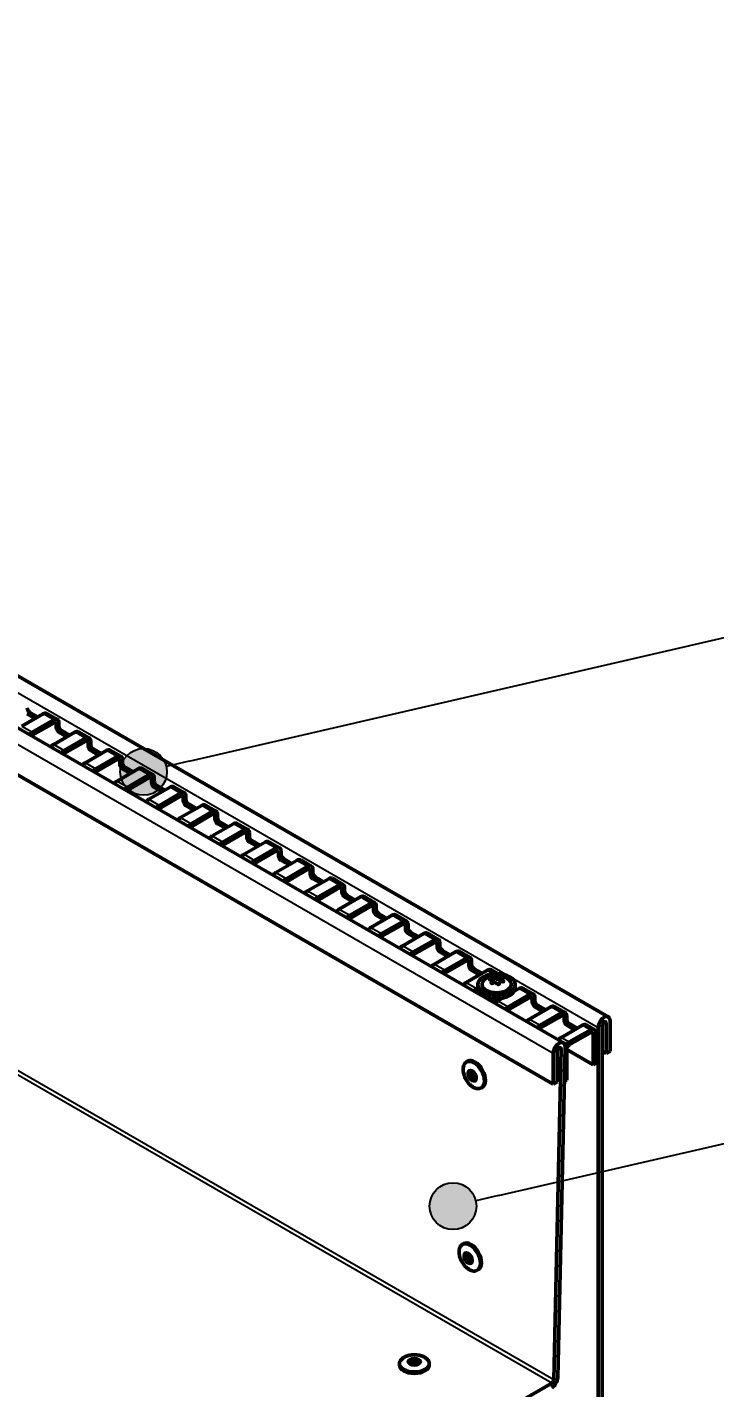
# Model space of a CAD drawing. Header units: millimetres. Extents: x 0 to 2181, y -65 to 1050.
# Drawn here: x 366.9 to 458.8, y 123.6 to 305.6 of the extents above; entities that cross this region are included whole.
import ezdxf

# ---------------------------------------------------------------- set-up
doc = ezdxf.new("R2010")
doc.units = ezdxf.units.MM
doc.header["$LTSCALE"] = 2.5
for name, color, linetype, lineweight in [('Sichtbar (ISO)', 7, 'Continuous', 50), ('Sichtbar schmal (ISO)', 7, 'Continuous', 25), ('Symbol (ISO)', 7, 'Continuous', 25)]:
    doc.layers.add(name, color=color, linetype=linetype, lineweight=lineweight)
doc.styles.add('Notiztext (DIN)', font='isocpeur.ttf')

# ---------------------------------------------------------------- blocks, each defined once
blk = doc.blocks.new('Führungslinientext1')
at = {"layer": 'Symbol (ISO)'}
h = blk.add_hatch(color=256, dxfattribs=at)
edge = h.paths.add_edge_path(flags=0)
edge.add_arc((169.523, 59.147), 1.25, 0, 360)
for p, q in [((171.958, 59.711), (211.91, 68.962)), ((211.91, 68.962), (214.41, 68.962)), ((214.41, 68.962), (264.121, 68.962)), ((171.958, 59.711), (170.741, 59.429))]:
    blk.add_line(p, q, dxfattribs=at)
blk.add_circle((169.523, 59.147), 1.25, dxfattribs=at)
at = {"layer": 'Symbol (ISO)', "char_height": 3.5, "attachment_point": 7, "style": 'Notiztext (DIN)'}
for s, insert in [('Z-100 S Schlitzaufsatz', (214.712, 76.482)), ('Art.-Nr. 02504511', (214.712, 70.25))]:
    blk.add_mtext(s, dxfattribs=dict(at, insert=insert))
blk = doc.blocks.new('Führungslinientext3')
at = {"layer": 'Symbol (ISO)'}
h = blk.add_hatch(color=256, dxfattribs=at)
edge = h.paths.add_edge_path(flags=0)
edge.add_arc((152.976, 82.386), 1.25, 0, 360)
for q in [(195.363, 92.202), (154.194, 82.668)]:
    blk.add_line((155.411, 82.95), q, dxfattribs=at)
blk.add_circle((152.976, 82.386), 1.25, dxfattribs=at)

msp = doc.modelspace()

# ---------------------------------------------------------------- linework, layer by layer
at = {"layer": 'Sichtbar (ISO)'}
for p, q in [((444.575, 173.188), (91.375, 377.108)), ((438.564, 169.718), (85.365, 373.638)), ((84.007, 368.122), (437.206, 164.202)), ((369.005, 213.722), (366.176, 212.089)), ((367.944, 213.11), (366.883, 213.722)), ((367.237, 213.926), (368.298, 213.314)), ((370.919, 212.955), (369.505, 213.772)), ((367.591, 211.273), (370.419, 212.906)), ((370.419, 212.497), (367.591, 210.864)), ((373.247, 211.273), (370.419, 209.64)), ((370.773, 211.885), (370.773, 212.293)), ((371.126, 212.497), (371.126, 212.089)), ((372.187, 210.66), (371.126, 211.273)), ((371.48, 211.477), (372.54, 210.864)), ((375.162, 210.506), (373.747, 211.322)), ((371.833, 208.823), (374.662, 210.456)), ((374.662, 210.048), (371.833, 208.415)), ((375.015, 209.435), (375.015, 209.844)), ((375.369, 210.048), (375.369, 209.64)), ((377.49, 208.823), (374.662, 207.19)), ((376.429, 208.211), (375.369, 208.823)), ((375.722, 209.027), (376.783, 208.415)), ((376.076, 206.374), (378.904, 208.007)), ((378.904, 207.598), (376.076, 205.965)), ((379.404, 208.056), (377.99, 208.873)), ((379.611, 207.598), (379.611, 207.19)), ((381.733, 206.374), (378.904, 204.741)), ((379.258, 206.986), (379.258, 207.394)), ((380.672, 205.761), (379.611, 206.374)), ((379.965, 206.578), (381.026, 205.965)), ((383.647, 205.607), (382.233, 206.423)), ((380.319, 203.924), (383.147, 205.557)), ((383.147, 205.149), (380.319, 203.516)), ((385.975, 203.924), (383.147, 202.291)), ((383.501, 204.536), (383.501, 204.945)), ((383.854, 205.149), (383.854, 204.741)), ((384.915, 203.312), (383.854, 203.924)), ((384.208, 204.128), (385.268, 203.516)), ((387.89, 203.157), (386.475, 203.974)), ((384.561, 201.475), (387.39, 203.108)), ((387.39, 202.699), (384.561, 201.066)), ((387.743, 202.087), (387.743, 202.495)), ((388.097, 202.699), (388.097, 202.291)), ((390.218, 201.475), (387.39, 199.842)), ((389.157, 200.862), (388.097, 201.475)), ((388.45, 201.679), (389.511, 201.066)), ((388.804, 199.025), (391.632, 200.658)), ((391.632, 200.25), (388.804, 198.617)), ((392.132, 200.708), (390.718, 201.524)), ((392.339, 200.25), (392.339, 199.842)), ((394.461, 199.025), (391.632, 197.392)), ((391.986, 199.638), (391.986, 200.046)), ((393.4, 198.413), (392.339, 199.025)), ((392.693, 199.229), (393.754, 198.617)), ((396.375, 198.258), (394.961, 199.075)), ((393.046, 196.576), (395.875, 198.209)), ((395.875, 197.8), (393.046, 196.167)), ((398.703, 196.576), (395.875, 194.943)), ((396.228, 197.188), (396.228, 197.596)), ((396.582, 197.8), (396.582, 197.392)), ((397.643, 195.963), (396.582, 196.576)), ((396.936, 196.78), (397.996, 196.167)), ((400.618, 195.809), (399.203, 196.625)), ((397.289, 194.126), (400.118, 195.759)), ((400.118, 195.351), (397.289, 193.718)), ((400.471, 194.739), (400.471, 195.147)), ((400.825, 195.351), (400.825, 194.943)), ((402.946, 194.126), (400.118, 192.493)), ((401.885, 193.514), (400.825, 194.126)), ((401.178, 194.33), (402.239, 193.718)), ((401.532, 191.677), (404.36, 193.31)), ((404.86, 193.359), (403.446, 194.176)), ((404.36, 192.901), (401.532, 191.268)), ((407.189, 191.677), (404.36, 190.044)), ((404.714, 192.289), (404.714, 192.697)), ((405.067, 192.901), (405.067, 192.493)), ((406.128, 191.064), (405.067, 191.677)), ((405.421, 191.881), (406.481, 191.268)), ((409.103, 190.91), (407.689, 191.726)), ((405.774, 189.227), (408.603, 190.86)), ((408.603, 190.452), (405.774, 188.819)), ((408.956, 189.84), (408.956, 190.248)), ((409.31, 190.452), (409.31, 190.044)), ((409.663, 189.431), (410.724, 188.819)), ((411.431, 189.227), (408.603, 187.594)), ((410.371, 188.615), (409.31, 189.227)), ((410.017, 186.778), (412.845, 188.411)), ((412.845, 188.002), (410.017, 186.369)), ((413.345, 188.46), (411.931, 189.277)), ((413.199, 187.39), (413.199, 187.798)), ((413.553, 188.002), (413.553, 187.594)), ((415.674, 186.778), (412.845, 185.145)), ((414.613, 186.165), (413.553, 186.778)), ((413.906, 186.982), (414.967, 186.369)), ((414.26, 184.328), (417.088, 185.961)), ((417.588, 186.011), (416.174, 186.827)), ((417.088, 185.553), (414.26, 183.92)), ((419.917, 184.328), (417.088, 182.695)), ((417.442, 184.941), (417.442, 185.349)), ((417.795, 185.553), (417.795, 185.145)), ((418.856, 183.716), (417.795, 184.328)), ((418.149, 184.532), (419.209, 183.92)), ((421.831, 183.561), (420.417, 184.378)), ((418.502, 181.879), (421.331, 183.512)), ((421.331, 183.103), (418.502, 181.47)), ((421.684, 182.491), (421.684, 182.899)), ((422.038, 183.103), (422.038, 182.695)), ((422.391, 182.083), (423.452, 181.47)), ((424.159, 181.879), (421.331, 180.246)), ((423.098, 181.266), (422.038, 181.879)), ((422.745, 179.429), (425.573, 181.062)), ((425.573, 180.654), (422.745, 179.021)), ((426.073, 181.112), (424.659, 181.928)), ((425.927, 180.042), (425.927, 180.45)), ((426.28, 180.654), (426.28, 180.246)), ((428.402, 179.429), (425.573, 177.796)), ((427.341, 178.817), (426.28, 179.429)), ((426.634, 179.633), (427.695, 179.021)), ((429.78, 178.972), (428.902, 179.479)), ((429.276, 178.271), (429.276, 178.56)), ((426.988, 176.98), (427.139, 177.067)), ((427.224, 176.708), (426.988, 176.571)), ((427.139, 177.531), (427.139, 177.082)), ((428.988, 177.666), (428.988, 177.979)), ((430.002, 177.647), (430.002, 177.652)), ((430.29, 177.983), (430.29, 178.312)), ((432.644, 176.98), (432.001, 176.608)), ((432.139, 177.531), (432.139, 177.082)), ((434.559, 176.213), (433.144, 177.029)), ((428.909, 175.493), (428.909, 175.355)), ((429.086, 175.382), (428.934, 175.477)), ((430.46, 175.718), (429.816, 175.347)), ((431.23, 174.53), (434.059, 176.163)), ((434.059, 175.755), (431.23, 174.122)), ((434.412, 175.143), (434.412, 175.551)), ((434.766, 175.755), (434.766, 175.347)), ((435.119, 174.734), (436.18, 174.122)), ((436.887, 174.53), (434.059, 172.897)), ((435.826, 173.918), (434.766, 174.53)), ((435.473, 172.081), (438.301, 173.714)), ((438.301, 173.305), (435.473, 171.673)), ((438.801, 173.763), (437.387, 174.58)), ((438.655, 172.693), (438.655, 173.101)), ((439.008, 173.305), (439.008, 172.897)), ((441.13, 172.081), (438.301, 170.448)), ((440.069, 171.468), (439.008, 172.081)), ((439.362, 172.285), (440.423, 171.673)), ((442.19, 171.468), (439.362, 169.835)), ((442.69, 171.518), (441.63, 172.13)), ((443.217, 119.499), (443.217, 171.755)), ((443.747, 172.061), (443.747, 119.805)), ((444.278, 168.285), (444.278, 172.367)), ((444.808, 172.673), (444.808, 168.591)), ((442.19, 171.06), (439.362, 169.427)), ((442.544, 166.774), (442.544, 170.856)), ((442.897, 166.978), (442.897, 171.06)), ((437.206, 164.202), (437.206, 168.285)), ((437.276, 124.635), (438.267, 168.889)), ((437.737, 168.591), (437.737, 164.508)), ((438.797, 169.179), (437.807, 124.925)), ((439.008, 168.815), (442.544, 166.774)), ((439.008, 164.732), (439.008, 168.815)), ((443.747, 168.591), (444.278, 168.285)), ((444.808, 168.591), (444.278, 168.285)), ((425.666, 167.195), (425.771, 167.253)), ((442.544, 166.774), (442.897, 166.978)), ((437.737, 164.508), (437.206, 164.202)), ((439.008, 164.732), (438.694, 164.551)), ((427.586, 163.686), (427.691, 163.744)), ((425.12, 142.801), (425.225, 142.859)), ((427.04, 139.292), (427.145, 139.35)), ((416.645, 126.643), (416.645, 126.765)), ((420.645, 126.643), (420.645, 126.765)), ((397.874, 101.587), (437.011, 124.183))]:
    msp.add_line(p, q, dxfattribs=at)
msp.add_arc((429.639, 176.061), 2.65, 56.29464, 123.70536, dxfattribs=at)
for centre, major_axis, ratio, start_param, end_param in [((367.237, 214.334), (-0.25, 0.433), 0.5773503, 0.7853982, 2.3561945), ((369.005, 212.906), (0.5, 0.866), 0.5773503, 0, 0.7853982), ((370.419, 212.089), (0.5, 0.866), 0.5773503, 5.4977871, 7.0685835), ((367.591, 210.456), (0.5, 0.866), 0.5773503, 0.7853982, 1.3623182), ((370.419, 212.089), (0.25, 0.433), 0.5773503, 5.4977871, 7.0685835), ((371.126, 211.681), (0.25, -0.433), 0.5773503, 3.9269908, 5.4977871), ((371.48, 211.885), (-0.25, 0.433), 0.5773503, 0.7853982, 2.3561945), ((373.247, 210.456), (0.5, 0.866), 0.5773503, 0, 0.7853982), ((367.591, 210.456), (-0.25, -0.433), 0.5773503, 3.9269908, 4.2856084), ((370.419, 208.823), (-0.5, -0.866), 0.5773503, 3.9269908, 4.5039109), ((374.662, 209.64), (0.5, 0.866), 0.5773503, 5.4977871, 7.0685835), ((374.662, 209.64), (0.25, 0.433), 0.5773503, 5.4977871, 7.0685835), ((375.369, 209.231), (0.25, -0.433), 0.5773503, 3.9269908, 5.4977871), ((375.722, 209.435), (-0.25, 0.433), 0.5773503, 0.7853982, 2.3561945), ((371.833, 208.007), (0.5, 0.866), 0.5773503, 0.7853982, 1.3623182), ((371.833, 208.007), (-0.25, -0.433), 0.5773503, 3.9269908, 4.2856084), ((377.49, 208.007), (0.5, 0.866), 0.5773503, 0, 0.7853982), ((378.904, 207.19), (0.5, 0.866), 0.5773503, 5.4977871, 7.0685835), ((378.904, 207.19), (0.25, 0.433), 0.5773503, 5.4977871, 7.0685835), ((374.662, 206.374), (-0.5, -0.866), 0.5773503, 3.9269908, 4.5039109), ((376.076, 205.557), (0.5, 0.866), 0.5773503, 0.7853982, 1.3623182), ((376.076, 205.557), (-0.25, -0.433), 0.5773503, 3.9269908, 4.2856084), ((379.611, 206.782), (0.25, -0.433), 0.5773503, 3.9269908, 5.4977871), ((379.965, 206.986), (-0.25, 0.433), 0.5773503, 0.7853982, 2.3561945), ((381.733, 205.557), (0.5, 0.866), 0.5773503, 0, 0.7853982), ((383.147, 204.741), (0.5, 0.866), 0.5773503, 5.4977871, 7.0685835), ((378.904, 203.924), (-0.5, -0.866), 0.5773503, 3.9269908, 4.5039109), ((380.319, 203.108), (0.5, 0.866), 0.5773503, 0.7853982, 1.3623182), ((383.147, 204.741), (0.25, 0.433), 0.5773503, 5.4977871, 7.0685835), ((383.854, 204.332), (0.25, -0.433), 0.5773503, 3.9269908, 5.4977871), ((384.208, 204.536), (-0.25, 0.433), 0.5773503, 0.7853982, 2.3561945), ((385.975, 203.108), (0.5, 0.866), 0.5773503, 0, 0.7853982), ((380.319, 203.108), (-0.25, -0.433), 0.5773503, 3.9269908, 4.2856084), ((383.147, 201.475), (-0.5, -0.866), 0.5773503, 3.9269908, 4.5039109), ((387.39, 202.291), (0.5, 0.866), 0.5773503, 5.4977871, 7.0685835), ((387.39, 202.291), (0.25, 0.433), 0.5773503, 5.4977871, 7.0685835), ((388.097, 201.883), (0.25, -0.433), 0.5773503, 3.9269908, 5.4977871), ((388.45, 202.087), (-0.25, 0.433), 0.5773503, 0.7853982, 2.3561945), ((384.561, 200.658), (0.5, 0.866), 0.5773503, 0.7853982, 1.3623182), ((384.561, 200.658), (-0.25, -0.433), 0.5773503, 3.9269908, 4.2856084), ((390.218, 200.658), (0.5, 0.866), 0.5773503, 0, 0.7853982), ((391.632, 199.842), (0.5, 0.866), 0.5773503, 5.4977871, 7.0685835), ((391.632, 199.842), (0.25, 0.433), 0.5773503, 5.4977871, 7.0685835), ((387.39, 199.025), (-0.5, -0.866), 0.5773503, 3.9269908, 4.5039109), ((388.804, 198.209), (0.5, 0.866), 0.5773503, 0.7853982, 1.3623182), ((388.804, 198.209), (-0.25, -0.433), 0.5773503, 3.9269908, 4.2856084), ((392.339, 199.433), (0.25, -0.433), 0.5773503, 3.9269908, 5.4977871), ((392.693, 199.638), (-0.25, 0.433), 0.5773503, 0.7853982, 2.3561945), ((394.461, 198.209), (0.5, 0.866), 0.5773503, 0, 0.7853982), ((391.632, 196.576), (-0.5, -0.866), 0.5773503, 3.9269908, 4.5039109), ((393.046, 195.759), (0.5, 0.866), 0.5773503, 0.7853982, 1.3623182), ((395.875, 197.392), (0.5, 0.866), 0.5773503, 5.4977871, 7.0685835), ((395.875, 197.392), (0.25, 0.433), 0.5773503, 5.4977871, 7.0685835), ((396.582, 196.984), (0.25, -0.433), 0.5773503, 3.9269908, 5.4977871), ((396.936, 197.188), (-0.25, 0.433), 0.5773503, 0.7853982, 2.3561945), ((398.703, 195.759), (0.5, 0.866), 0.5773503, 0, 0.7853982), ((393.046, 195.759), (-0.25, -0.433), 0.5773503, 3.9269908, 4.2856084), ((395.875, 194.126), (-0.5, -0.866), 0.5773503, 3.9269908, 4.5039109), ((400.118, 194.943), (0.5, 0.866), 0.5773503, 5.4977871, 7.0685835), ((400.118, 194.943), (0.25, 0.433), 0.5773503, 5.4977871, 7.0685835), ((401.178, 194.739), (-0.25, 0.433), 0.5773503, 0.7853982, 2.3561945), ((397.289, 193.31), (0.5, 0.866), 0.5773503, 0.7853982, 1.3623182), ((397.289, 193.31), (-0.25, -0.433), 0.5773503, 3.9269908, 4.2856084), ((400.825, 194.534), (0.25, -0.433), 0.5773503, 3.9269908, 5.4977871), ((402.946, 193.31), (0.5, 0.866), 0.5773503, 0, 0.7853982), ((404.36, 192.493), (0.5, 0.866), 0.5773503, 5.4977871, 7.0685835), ((404.36, 192.493), (0.25, 0.433), 0.5773503, 5.4977871, 7.0685835), ((400.118, 191.677), (-0.5, -0.866), 0.5773503, 3.9269908, 4.5039109), ((401.532, 190.86), (0.5, 0.866), 0.5773503, 0.7853982, 1.3623182), ((401.532, 190.86), (-0.25, -0.433), 0.5773503, 3.9269908, 4.2856084), ((405.067, 192.085), (0.25, -0.433), 0.5773503, 3.9269908, 5.4977871), ((405.421, 192.289), (-0.25, 0.433), 0.5773503, 0.7853982, 2.3561945), ((407.189, 190.86), (0.5, 0.866), 0.5773503, 0, 0.7853982), ((404.36, 189.227), (-0.5, -0.866), 0.5773503, 3.9269908, 4.5039109), ((408.603, 190.044), (0.5, 0.866), 0.5773503, 5.4977871, 7.0685835), ((408.603, 190.044), (0.25, 0.433), 0.5773503, 5.4977871, 7.0685835), ((409.31, 189.635), (0.25, -0.433), 0.5773503, 3.9269908, 5.4977871), ((409.663, 189.84), (-0.25, 0.433), 0.5773503, 0.7853982, 2.3561945), ((411.431, 188.411), (0.5, 0.866), 0.5773503, 0, 0.7853982), ((405.774, 188.411), (0.5, 0.866), 0.5773503, 0.7853982, 1.3623182), ((405.774, 188.411), (-0.25, -0.433), 0.5773503, 3.9269908, 4.2856084), ((408.603, 186.778), (-0.5, -0.866), 0.5773503, 3.9269908, 4.5039109), ((412.845, 187.594), (0.5, 0.866), 0.5773503, 5.4977871, 7.0685835), ((412.845, 187.594), (0.25, 0.433), 0.5773503, 5.4977871, 7.0685835), ((413.906, 187.39), (-0.25, 0.433), 0.5773503, 0.7853982, 2.3561945), ((410.017, 185.961), (0.5, 0.866), 0.5773503, 0.7853982, 1.3623182), ((410.017, 185.961), (-0.25, -0.433), 0.5773503, 3.9269908, 4.2856084), ((413.553, 187.186), (0.25, -0.433), 0.5773503, 3.9269908, 5.4977871), ((415.674, 185.961), (0.5, 0.866), 0.5773503, 0, 0.7853982), ((417.088, 185.145), (0.5, 0.866), 0.5773503, 5.4977871, 7.0685835), ((417.088, 185.145), (0.25, 0.433), 0.5773503, 5.4977871, 7.0685835), ((412.845, 184.328), (-0.5, -0.866), 0.5773503, 3.9269908, 4.5039109), ((414.26, 183.512), (0.5, 0.866), 0.5773503, 0.7853982, 1.3623182), ((414.26, 183.512), (-0.25, -0.433), 0.5773503, 3.9269908, 4.2856084), ((417.795, 184.736), (0.25, -0.433), 0.5773503, 3.9269908, 5.4977871), ((418.149, 184.941), (-0.25, 0.433), 0.5773503, 0.7853982, 2.3561945), ((419.917, 183.512), (0.5, 0.866), 0.5773503, 0, 0.7853982), ((417.088, 181.879), (-0.5, -0.866), 0.5773503, 3.9269908, 4.5039109), ((421.331, 182.695), (0.5, 0.866), 0.5773503, 5.4977871, 7.0685835), ((421.331, 182.695), (0.25, 0.433), 0.5773503, 5.4977871, 7.0685835), ((422.038, 182.287), (0.25, -0.433), 0.5773503, 3.9269908, 5.4977871), ((422.391, 182.491), (-0.25, 0.433), 0.5773503, 0.7853982, 2.3561945), ((418.502, 181.062), (0.5, 0.866), 0.5773503, 0.7853982, 1.3623182), ((418.502, 181.062), (-0.25, -0.433), 0.5773503, 3.9269908, 4.2856084), ((421.331, 179.429), (-0.5, -0.866), 0.5773503, 3.9269908, 4.5039109), ((424.159, 181.062), (0.5, 0.866), 0.5773503, 0, 0.7853982), ((425.573, 180.246), (0.5, 0.866), 0.5773503, 5.4977871, 7.0685835), ((425.573, 180.246), (0.25, 0.433), 0.5773503, 5.4977871, 7.0685835), ((426.634, 180.042), (-0.25, 0.433), 0.5773503, 0.7853982, 2.3561945), ((422.745, 178.613), (0.5, 0.866), 0.5773503, 0.7853982, 1.3623182), ((422.745, 178.613), (-0.25, -0.433), 0.5773503, 3.9269908, 4.2856084), ((426.28, 179.837), (0.25, -0.433), 0.5773503, 3.9269908, 5.4977871), ((428.402, 178.613), (0.5, 0.866), 0.5773503, 0, 0.7853982), ((429.427, 178.273), (-0.151, 0), 0.5773503, 3.6580464, 6.2692715), ((425.573, 176.98), (-0.5, -0.866), 0.5773503, 3.9269908, 4.5039109), ((426.988, 176.163), (0.5, 0.866), 0.5773503, 0.7853982, 1.3623182), ((426.988, 176.163), (-0.25, -0.433), 0.5773503, 3.9269908, 4.2856084), ((429.639, 177.082), (2.5, 0), 0.5773503, 3.1415927, 6.2831853), ((429.639, 177.531), (1.945, 0), 0.5773503, 2.4281545, 6.9966235), ((428.853, 178.271), (0.423, 0), 0.5773503, 5.0125942, 6.2831853), ((429.927, 178.437), (-0.423, 0), 0.5773503, 0.5164537, 2.1015401), ((430.218, 178.151), (-0.151, 0), 0.5773503, 4.2136406, 5.2431328), ((430.713, 177.983), (-0.423, 0), 0.5773503, 0, 0.2923921), ((432.644, 176.163), (0.5, 0.866), 0.5773503, 0, 0.7853982), ((429.639, 175.673), (-0.961, 0.167), 0.4381072, 0.2118369, 1.6700446), ((429.639, 175.143), (-0.961, 0.167), 0.4381072, 5.6981052, 6.0515341), ((429.614, 175.529), (-0.719, 0.125), 0.4381072, 0.8253758, 1.6591027), ((429.816, 174.53), (-0.5, -0.866), 0.5773503, 3.9269908, 4.5039109), ((429.639, 175.809), (0.728, -0.117), 0.4397801, 6.1779393, 6.3097207), ((429.664, 175.817), (0.719, -0.125), 0.4381072, 6.2147063, 6.3198652), ((434.059, 175.347), (0.5, 0.866), 0.5773503, 5.4977871, 7.0685835), ((434.059, 175.347), (0.25, 0.433), 0.5773503, 5.4977871, 7.0685835), ((434.766, 174.938), (0.25, -0.433), 0.5773503, 3.9269908, 5.4977871), ((435.119, 175.143), (-0.25, 0.433), 0.5773503, 0.7853982, 2.3561945), ((431.23, 173.714), (0.5, 0.866), 0.5773503, 0.7853982, 1.3623182), ((431.23, 173.714), (-0.25, -0.433), 0.5773503, 3.9269908, 4.2856084), ((436.887, 173.714), (0.5, 0.866), 0.5773503, 0, 0.7853982), ((438.301, 172.897), (0.5, 0.866), 0.5773503, 5.4977871, 7.0685835), ((438.301, 172.897), (0.25, 0.433), 0.5773503, 5.4977871, 7.0685835), ((444.012, 172.214), (0.562, 0.974), 0.5773503, 5.4977871, 8.6393798), ((434.059, 172.081), (-0.5, -0.866), 0.5773503, 3.9269908, 4.5039109), ((435.473, 171.264), (0.5, 0.866), 0.5773503, 0.7853982, 1.3623182), ((435.473, 171.264), (-0.25, -0.433), 0.5773503, 3.9269908, 4.2856084), ((439.008, 172.489), (0.25, -0.433), 0.5773503, 3.9269908, 5.4977871), ((439.362, 172.693), (-0.25, 0.433), 0.5773503, 0.7853982, 2.3561945), ((441.13, 171.264), (0.5, 0.866), 0.5773503, 0, 0.7853982), ((442.19, 170.652), (0.5, 0.866), 0.5773503, 5.4977871, 7.0685835), ((442.19, 170.652), (0.25, 0.433), 0.5773503, 5.4977871, 7.0685835), ((444.012, 172.214), (0.187, 0.325), 0.5773503, 5.4977871, 8.6393798), ((438.002, 168.744), (0.562, 0.974), 0.5773503, 5.4716072, 8.6393798), ((438.301, 169.631), (-0.5, -0.866), 0.5773503, 3.9269908, 4.5039109), ((439.362, 169.019), (-0.5, -0.866), 0.5773503, 3.9269908, 4.8518313), ((439.362, 169.019), (0.25, 0.433), 0.5773503, 0.7853982, 2.3561945), ((426.731, 165.498), (-0.96, 1.755), 0.5922657, 3.1415927, 6.2831853), ((438.002, 168.744), (0.187, 0.325), 0.5773503, 5.4716072, 8.6393798), ((426.731, 165.498), (0.36, -0.658), 0.5922657, 3.6122592, 5.8125188), ((426.185, 141.105), (-0.96, 1.755), 0.5922657, 3.1415927, 6.2831853), ((426.185, 141.105), (0.36, -0.658), 0.5922657, 3.6122592, 5.8125188), ((418.645, 126.643), (2, 0), 0.5773503, 3.1415927, 6.2831853), ((418.645, 126.643), (-0.75, 0), 0.5773503, 3.6324753, 5.7923026), ((437.011, 124.49), (-0.562, -0.974), 0.5773503, 0.7853982, 2.3300146), ((437.011, 124.49), (0.187, 0.325), 0.5773503, 3.9269908, 5.4716072)]:
    msp.add_ellipse(centre, major_axis=major_axis, ratio=ratio, start_param=start_param, end_param=end_param, dxfattribs=at)
for centre, major_axis, ratio in [((429.639, 177.531), (-2.5, 0), 0.5773503), ((426.378, 165.305), (-0.36, 0.658), 0.5922657), ((425.832, 140.911), (-0.36, 0.658), 0.5922657), ((418.645, 127.052), (0.75, 0), 0.5773503)]:
    msp.add_ellipse(centre, major_axis=major_axis, ratio=ratio, dxfattribs=at)
for points, knots in [([(428.85, 178.315), (428.902, 178.328), (428.958, 178.346), (429.063, 178.386), (429.111, 178.408), (429.188, 178.453), (429.222, 178.477), (429.265, 178.521), (429.276, 178.542), (429.276, 178.56), (429.276, 178.56), (429.276, 178.561)], [0.26898925, 0.26898925, 0.26898925, 0.26898925, 0.30150758, 0.30150758, 0.33402591, 0.33402591, 0.36651853, 0.36651853, 0.39901114, 0.39901114, 0.40027528, 0.40027528, 0.40027528, 0.40027528]), ([(429.276, 178.561), (429.276, 178.566), (429.278, 178.57), (429.287, 178.581), (429.296, 178.587), (429.32, 178.599), (429.336, 178.604), (429.369, 178.613), (429.389, 178.616), (429.429, 178.621), (429.45, 178.621), (429.486, 178.621), (429.505, 178.619), (429.537, 178.613), (429.55, 178.609), (429.559, 178.605)], [-0.078250863, -0.078250863, -0.078250863, -0.078250863, -0.069556054, -0.069556054, -0.058040716, -0.058040716, -0.046525378, -0.046525378, -0.035046923, -0.035046923, -0.023568468, -0.023568468, -0.011784234, -0.011784234, 0, 0, 0, 0]), ([(429.559, 178.605), (429.585, 178.592), (429.621, 178.579), (429.71, 178.554), (429.762, 178.543), (429.867, 178.527), (429.925, 178.521), (430.037, 178.514), (430.091, 178.513), (430.138, 178.515), (430.139, 178.515), (430.141, 178.515)], [0.26898925, 0.26898925, 0.26898925, 0.26898925, 0.30150758, 0.30150758, 0.33402591, 0.33402591, 0.36651853, 0.36651853, 0.39901114, 0.39901114, 0.40027528, 0.40027528, 0.40027528, 0.40027528]), ([(430.141, 178.515), (430.154, 178.515), (430.167, 178.515), (430.199, 178.512), (430.219, 178.509), (430.259, 178.499), (430.278, 178.493), (430.311, 178.479), (430.326, 178.471), (430.35, 178.454), (430.359, 178.445), (430.369, 178.429), (430.371, 178.42), (430.365, 178.406), (430.358, 178.4), (430.348, 178.395)], [-0.078250408, -0.078250408, -0.078250408, -0.078250408, -0.069555599, -0.069555599, -0.058040261, -0.058040261, -0.046524923, -0.046524923, -0.035183882, -0.035183882, -0.02384284, -0.02384284, -0.01192142, -0.01192142, 0, 0, 0, 0]), ([(430.348, 178.395), (430.322, 178.383), (430.303, 178.364), (430.287, 178.315), (430.29, 178.285), (430.318, 178.225), (430.343, 178.191), (430.411, 178.124), (430.455, 178.091), (430.501, 178.061), (430.503, 178.06), (430.504, 178.059)], [0.26898925, 0.26898925, 0.26898925, 0.26898925, 0.3015179, 0.3015179, 0.33404654, 0.33404654, 0.36652884, 0.36652884, 0.39901114, 0.39901114, 0.40027528, 0.40027528, 0.40027528, 0.40027528]), ([(428.774, 178.151), (428.761, 178.152), (428.75, 178.154), (428.727, 178.159), (428.716, 178.165), (428.701, 178.18), (428.697, 178.189), (428.697, 178.209), (428.701, 178.22), (428.717, 178.243), (428.729, 178.255), (428.756, 178.276), (428.774, 178.286), (428.811, 178.303), (428.831, 178.31), (428.85, 178.315)], [-0.078250863, -0.078250863, -0.078250863, -0.078250863, -0.069556054, -0.069556054, -0.058040716, -0.058040716, -0.046525378, -0.046525378, -0.035046923, -0.035046923, -0.023568468, -0.023568468, -0.011784234, -0.011784234, 0, 0, 0, 0]), ([(428.93, 177.816), (428.956, 177.855), (428.976, 177.897), (428.992, 177.978), (428.988, 178.015), (428.961, 178.076), (428.936, 178.103), (428.867, 178.139), (428.824, 178.149), (428.778, 178.151), (428.776, 178.151), (428.774, 178.151)], [0.26898925, 0.26898925, 0.26898925, 0.26898925, 0.3015179, 0.3015179, 0.33404654, 0.33404654, 0.36652884, 0.36652884, 0.39901114, 0.39901114, 0.40027528, 0.40027528, 0.40027528, 0.40027528]), ([(429.137, 177.696), (429.125, 177.688), (429.111, 177.681), (429.08, 177.669), (429.059, 177.664), (429.02, 177.661), (429, 177.662), (428.968, 177.671), (428.952, 177.678), (428.928, 177.699), (428.919, 177.711), (428.909, 177.738), (428.908, 177.754), (428.913, 177.785), (428.92, 177.801), (428.93, 177.816)], [-0.078250863, -0.078250863, -0.078250863, -0.078250863, -0.069556054, -0.069556054, -0.058040716, -0.058040716, -0.046525378, -0.046525378, -0.035046923, -0.035046923, -0.023568468, -0.023568468, -0.011784234, -0.011784234, 0, 0, 0, 0]), ([(429.719, 177.606), (429.694, 177.645), (429.657, 177.682), (429.568, 177.738), (429.516, 177.757), (429.412, 177.774), (429.353, 177.773), (429.241, 177.749), (429.187, 177.727), (429.141, 177.698), (429.139, 177.697), (429.137, 177.696)], [0.26898925, 0.26898925, 0.26898925, 0.26898925, 0.3015179, 0.3015179, 0.33404654, 0.33404654, 0.36652884, 0.36652884, 0.39901114, 0.39901114, 0.40027528, 0.40027528, 0.40027528, 0.40027528]), ([(430.002, 177.65), (430.003, 177.637), (430.001, 177.625), (429.992, 177.6), (429.983, 177.585), (429.958, 177.561), (429.942, 177.551), (429.909, 177.537), (429.89, 177.533), (429.85, 177.531), (429.83, 177.534), (429.793, 177.545), (429.774, 177.554), (429.742, 177.577), (429.729, 177.591), (429.719, 177.606)], [-0.078250408, -0.078250408, -0.078250408, -0.078250408, -0.069555599, -0.069555599, -0.058040261, -0.058040261, -0.046524923, -0.046524923, -0.035183882, -0.035183882, -0.02384284, -0.02384284, -0.01192142, -0.01192142, 0, 0, 0, 0]), ([(430.429, 177.896), (430.377, 177.909), (430.321, 177.915), (430.216, 177.907), (430.167, 177.892), (430.09, 177.849), (430.057, 177.817), (430.013, 177.742), (430.003, 177.698), (430.002, 177.653), (430.002, 177.651), (430.002, 177.65)], [0.26898925, 0.26898925, 0.26898925, 0.26898925, 0.3015179, 0.3015179, 0.33404654, 0.33404654, 0.36652884, 0.36652884, 0.39901114, 0.39901114, 0.40027528, 0.40027528, 0.40027528, 0.40027528]), ([(430.504, 178.059), (430.517, 178.051), (430.529, 178.042), (430.551, 178.021), (430.563, 178.008), (430.578, 177.98), (430.581, 177.966), (430.581, 177.941), (430.577, 177.929), (430.562, 177.909), (430.55, 177.901), (430.523, 177.891), (430.506, 177.888), (430.468, 177.888), (430.447, 177.891), (430.429, 177.896)], [-0.078250408, -0.078250408, -0.078250408, -0.078250408, -0.069555599, -0.069555599, -0.058040261, -0.058040261, -0.046524923, -0.046524923, -0.035183882, -0.035183882, -0.02384284, -0.02384284, -0.01192142, -0.01192142, 0, 0, 0, 0]), ([(428.909, 175.355), (428.909, 175.336), (428.912, 175.317), (428.92, 175.293), (428.922, 175.289), (428.924, 175.284)], [7.7752537, 7.7752537, 7.7752537, 7.7752537, 8.00832918, 8.00832918, 8.05850747, 8.05850747, 8.05850747, 8.05850747]), ([(429.029, 175.682), (429.057, 175.659), (429.089, 175.638), (429.123, 175.618), (429.157, 175.598), (429.196, 175.579), (429.28, 175.544), (429.326, 175.528), (429.421, 175.501), (429.471, 175.49), (429.57, 175.472), (429.62, 175.465), (429.761, 175.454), (429.859, 175.454), (429.983, 175.469), (430.017, 175.474), (430.048, 175.481)], [8.589834, 8.589834, 8.589834, 8.589834, 8.8795051, 8.8795051, 8.8795051, 9.1698971, 9.1698971, 9.4602891, 9.4602891, 9.7506811, 9.7506811, 10.0410731, 10.0410731, 10.6054494, 10.6054494, 10.825072, 10.825072, 10.825072, 10.825072]), ([(427.586, 163.686), (427.474, 163.625), (427.348, 163.591), (427.077, 163.579), (426.932, 163.604), (426.629, 163.71), (426.472, 163.797), (426.168, 164.023), (426.021, 164.164), (425.753, 164.482), (425.633, 164.659), (425.428, 165.034), (425.345, 165.231), (425.223, 165.627), (425.185, 165.825), (425.159, 166.205), (425.172, 166.387), (425.251, 166.713), (425.317, 166.857), (425.481, 167.066), (425.567, 167.141), (425.666, 167.195)], [3.940428, 3.940428, 3.940428, 3.940428, 4.222882, 4.222882, 4.524346, 4.524346, 4.8511008, 4.8511008, 5.1832876, 5.1832876, 5.5138867, 5.5138867, 5.8436143, 5.8436143, 6.1742356, 6.1742356, 6.5064261, 6.5064261, 6.8327854, 6.8327854, 7.0820207, 7.0820207, 7.0820207, 7.0820207]), ([(427.04, 139.292), (426.928, 139.231), (426.802, 139.198), (426.531, 139.185), (426.386, 139.21), (426.083, 139.317), (425.926, 139.404), (425.622, 139.63), (425.475, 139.77), (425.207, 140.088), (425.087, 140.266), (424.882, 140.64), (424.799, 140.838), (424.677, 141.233), (424.639, 141.431), (424.613, 141.812), (424.626, 141.993), (424.705, 142.319), (424.771, 142.464), (424.935, 142.673), (425.021, 142.748), (425.12, 142.801)], [3.940428, 3.940428, 3.940428, 3.940428, 4.222882, 4.222882, 4.524346, 4.524346, 4.8511008, 4.8511008, 5.1832876, 5.1832876, 5.5138867, 5.5138867, 5.8436143, 5.8436143, 6.1742356, 6.1742356, 6.5064261, 6.5064261, 6.8327854, 6.8327854, 7.0820207, 7.0820207, 7.0820207, 7.0820207]), ([(420.645, 126.765), (420.645, 126.889), (420.614, 127.013), (420.496, 127.25), (420.405, 127.363), (420.167, 127.573), (420.016, 127.667), (419.671, 127.822), (419.478, 127.883), (419.07, 127.963), (418.857, 127.984), (418.43, 127.983), (418.218, 127.963), (417.812, 127.883), (417.62, 127.823), (417.274, 127.667), (417.12, 127.571), (416.871, 127.351), (416.775, 127.226), (416.669, 126.986), (416.645, 126.876), (416.645, 126.765)], [3.9269908, 3.9269908, 3.9269908, 3.9269908, 4.2068125, 4.2068125, 4.5074231, 4.5074231, 4.8351205, 4.8351205, 5.1678559, 5.1678559, 5.4985928, 5.4985928, 5.8283481, 5.8283481, 6.1590886, 6.1590886, 6.4918197, 6.4918197, 6.8193411, 6.8193411, 7.0685835, 7.0685835, 7.0685835, 7.0685835])]:
    msp.add_open_spline(points, degree=3, knots=knots, dxfattribs=at)
at = {"layer": 'Sichtbar schmal (ISO)'}
for p, q in [((90.017, 375.675), (443.217, 171.755)), ((437.206, 168.285), (84.007, 372.205)), ((437.011, 124.183), (83.812, 328.103)), ((437.276, 124.635), (84.077, 328.555)), ((366.883, 213.722), (367.237, 213.926)), ((370.419, 212.906), (369.005, 213.722)), ((366.176, 212.089), (367.591, 211.273)), ((370.773, 212.293), (370.419, 212.497)), ((371.126, 212.089), (370.773, 211.885)), ((371.126, 211.273), (371.48, 211.477)), ((374.662, 210.456), (373.247, 211.273)), ((370.419, 209.64), (371.833, 208.823)), ((375.015, 209.844), (374.662, 210.048)), ((375.369, 209.64), (375.015, 209.435)), ((375.369, 208.823), (375.722, 209.027)), ((378.904, 208.007), (377.49, 208.823)), ((379.258, 207.394), (378.904, 207.598)), ((374.662, 207.19), (376.076, 206.374)), ((379.611, 207.19), (379.258, 206.986)), ((379.611, 206.374), (379.965, 206.578)), ((383.147, 205.557), (381.733, 206.374)), ((378.904, 204.741), (380.319, 203.924)), ((383.501, 204.945), (383.147, 205.149)), ((383.854, 204.741), (383.501, 204.536)), ((383.854, 203.924), (384.208, 204.128)), ((387.39, 203.108), (385.975, 203.924)), ((383.147, 202.291), (384.561, 201.475)), ((387.743, 202.495), (387.39, 202.699)), ((388.097, 202.291), (387.743, 202.087)), ((388.097, 201.475), (388.45, 201.679)), ((391.632, 200.658), (390.218, 201.475)), ((391.986, 200.046), (391.632, 200.25)), ((387.39, 199.842), (388.804, 199.025)), ((392.339, 199.842), (391.986, 199.638)), ((392.339, 199.025), (392.693, 199.229)), ((395.875, 198.209), (394.461, 199.025)), ((391.632, 197.392), (393.046, 196.576)), ((396.228, 197.596), (395.875, 197.8)), ((396.582, 197.392), (396.228, 197.188)), ((396.582, 196.576), (396.936, 196.78)), ((400.118, 195.759), (398.703, 196.576)), ((395.875, 194.943), (397.289, 194.126)), ((400.471, 195.147), (400.118, 195.351)), ((400.825, 194.943), (400.471, 194.739)), ((400.825, 194.126), (401.178, 194.33)), ((404.36, 193.31), (402.946, 194.126)), ((400.118, 192.493), (401.532, 191.677)), ((404.714, 192.697), (404.36, 192.901)), ((405.067, 192.493), (404.714, 192.289)), ((405.067, 191.677), (405.421, 191.881)), ((408.603, 190.86), (407.189, 191.677)), ((404.36, 190.044), (405.774, 189.227)), ((408.956, 190.248), (408.603, 190.452)), ((409.31, 190.044), (408.956, 189.84)), ((409.31, 189.227), (409.663, 189.431)), ((408.603, 187.594), (410.017, 186.778)), ((412.845, 188.411), (411.431, 189.227)), ((413.199, 187.798), (412.845, 188.002)), ((413.553, 187.594), (413.199, 187.39)), ((413.553, 186.778), (413.906, 186.982)), ((417.088, 185.961), (415.674, 186.778)), ((412.845, 185.145), (414.26, 184.328)), ((417.442, 185.349), (417.088, 185.553)), ((417.795, 185.145), (417.442, 184.941)), ((417.795, 184.328), (418.149, 184.532)), ((421.331, 183.512), (419.917, 184.328)), ((417.088, 182.695), (418.502, 181.879)), ((421.684, 182.899), (421.331, 183.103)), ((422.038, 182.695), (421.684, 182.491)), ((422.038, 181.879), (422.391, 182.083)), ((421.331, 180.246), (422.745, 179.429)), ((425.573, 181.062), (424.159, 181.879)), ((425.927, 180.45), (425.573, 180.654)), ((426.28, 180.246), (425.927, 180.042)), ((426.28, 179.429), (426.634, 179.633)), ((429.224, 178.954), (428.402, 179.429)), ((429.559, 178.316), (429.559, 178.605)), ((430.141, 178.226), (430.141, 178.515)), ((425.573, 177.796), (426.988, 176.98)), ((428.85, 178.141), (428.85, 178.315)), ((428.93, 177.698), (428.93, 177.816)), ((430.504, 177.889), (430.504, 178.059)), ((434.059, 176.163), (432.644, 176.98)), ((429.816, 175.347), (431.23, 174.53)), ((434.412, 175.551), (434.059, 175.755)), ((434.766, 175.347), (434.412, 175.143)), ((434.766, 174.53), (435.119, 174.734)), ((438.301, 173.714), (436.887, 174.53)), ((438.655, 173.101), (438.301, 173.305)), ((434.059, 172.897), (435.473, 172.081)), ((439.008, 172.897), (438.655, 172.693)), ((439.008, 172.081), (439.362, 172.285)), ((442.19, 171.468), (441.13, 172.081)), ((442.19, 171.06), (442.19, 171.468)), ((444.012, 172.52), (444.278, 172.367)), ((438.301, 170.448), (439.362, 169.835)), ((439.362, 169.835), (439.362, 169.427)), ((442.544, 170.856), (442.19, 171.06)), ((442.897, 171.06), (442.544, 170.856)), ((438.267, 168.889), (437.995, 169.046)), ((439.008, 168.815), (438.786, 168.686))]:
    msp.add_line(p, q, dxfattribs=at)
for centre, major_axis, ratio in [((426.529, 165.387), (-0.917, 1.676), 0.5922657), ((426.378, 165.305), (-0.432, 0.79), 0.5922657), ((425.983, 140.994), (-0.917, 1.676), 0.5922657), ((425.832, 140.911), (-0.432, 0.79), 0.5922657), ((418.645, 126.877), (1.911, 0), 0.5773503), ((418.645, 127.052), (0.9, 0), 0.5773503)]:
    msp.add_ellipse(centre, major_axis=major_axis, ratio=ratio, dxfattribs=at)
for centre, major_axis, ratio, start_param, end_param in [((426.626, 165.44), (-0.96, 1.755), 0.5922657, 3.1415927, 6.2831853), ((426.08, 141.047), (-0.96, 1.755), 0.5922657, 3.1415927, 6.2831853), ((418.645, 126.765), (-2, 0), 0.5773503, 0, 3.1415927)]:
    msp.add_ellipse(centre, major_axis=major_axis, ratio=ratio, start_param=start_param, end_param=end_param, dxfattribs=at)

# ---------------------------------------------------------------- block references
at = {"layer": 'Symbol (ISO)', "xscale": 2.5, "yscale": 2.5, "zscale": 2.5}
for name in ['Führungslinientext3', 'Führungslinientext1']:
    msp.add_blockref(name, (0, 0), dxfattribs=at)

doc.saveas('drawing.dxf')
